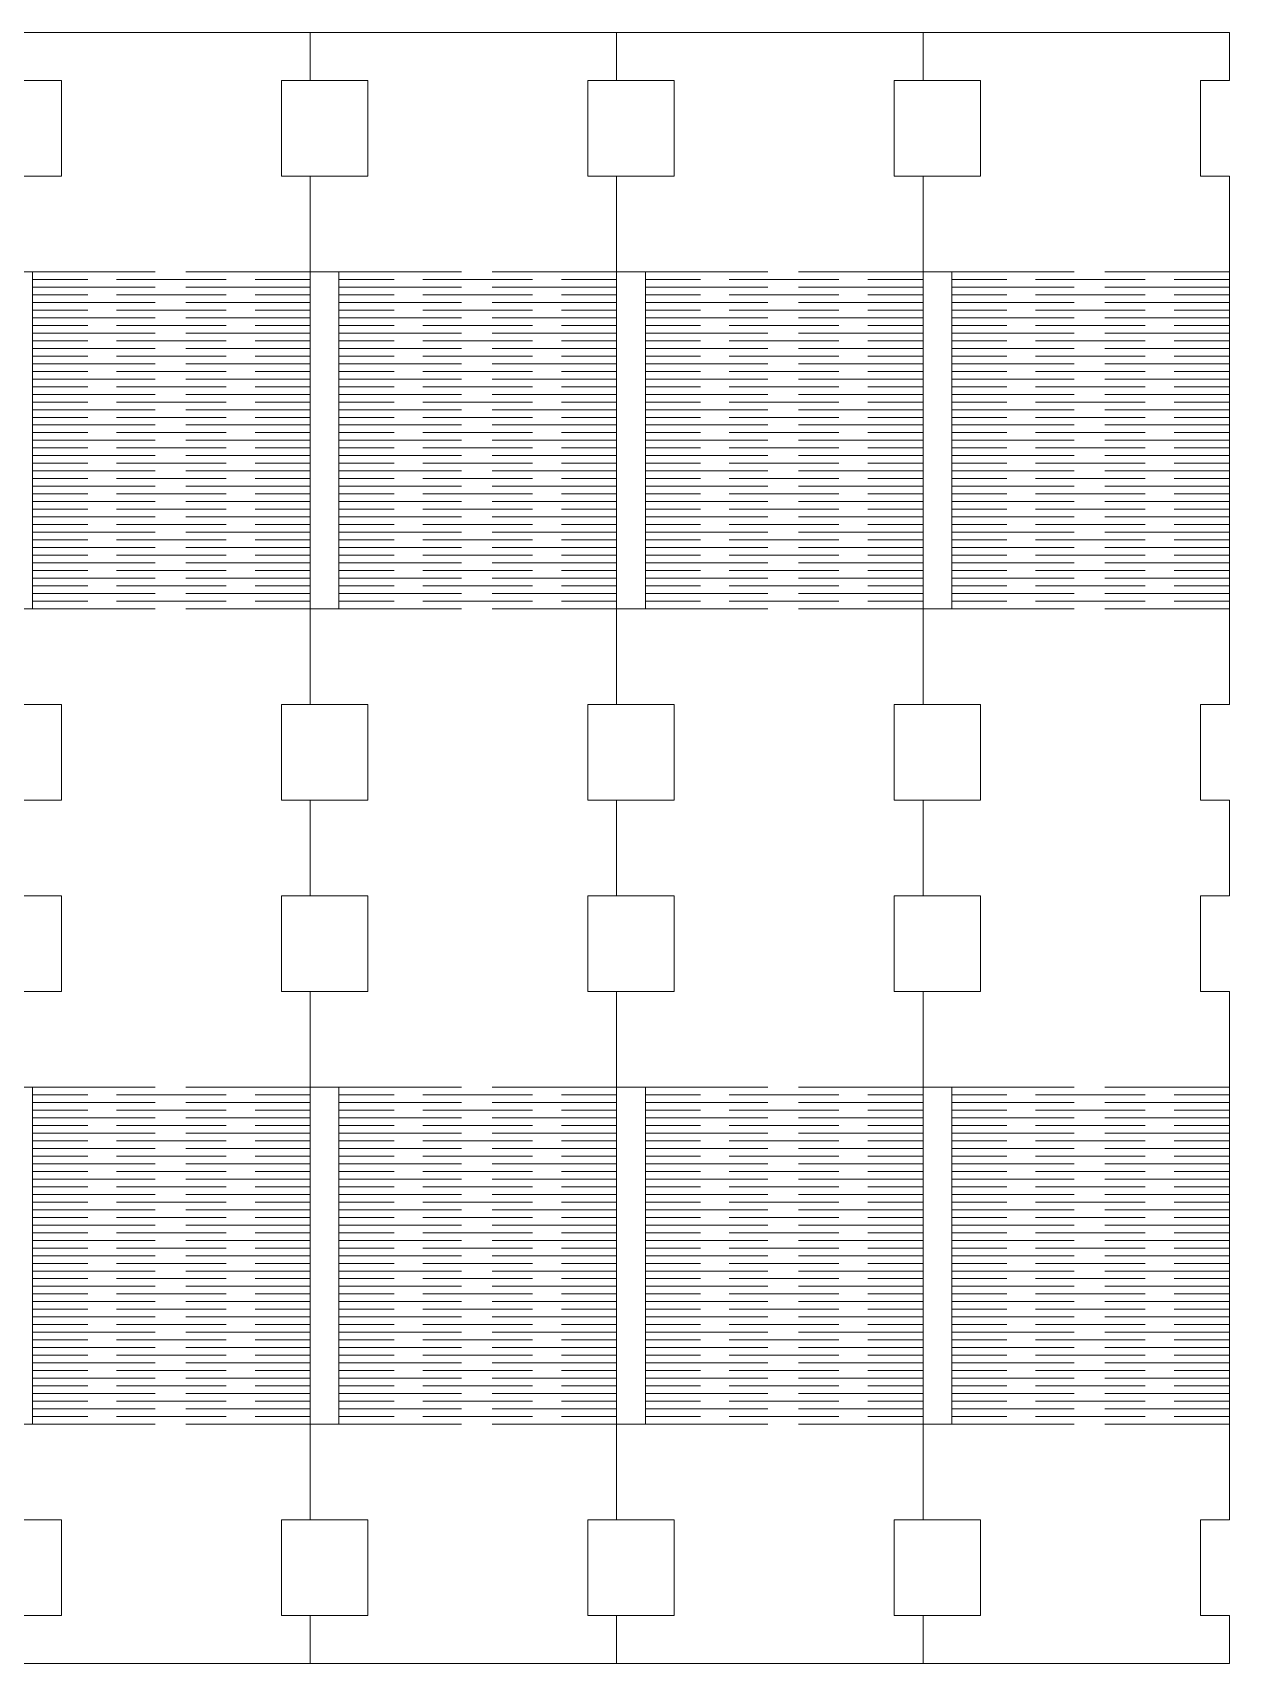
# Model space of a CAD drawing. Header units: millimetres. Extents: x 0 to 448, y 0 to 170.
# Drawn here: x 323 to 448, y 0 to 170.4 of the extents above; entities that cross this region are included whole.
import ezdxf

# ---------------------------------------------------------------- set-up
doc = ezdxf.new("R2010")
doc.units = ezdxf.units.MM
doc.layers.add('cut', color=7, linetype='Continuous', lineweight=13, true_color=0xffffff)

msp = doc.modelspace()

# ---------------------------------------------------------------- linework, layer by layer
at = {"layer": 'cut'}
for p, q in [((448, 170.4), (416, 170.4)), ((448, 165.4), (448, 170.4)), ((352, 170.4), (320, 170.4)), ((352, 165.4), (352, 170.4)), ((384, 170.4), (352, 170.4)), ((352, 170.4), (352, 165.4)), ((384, 165.4), (384, 170.4)), ((416, 170.4), (384, 170.4)), ((384, 170.4), (384, 165.4)), ((416, 165.4), (416, 170.4)), ((320, 165.4), (326, 165.4)), ((326, 165.4), (326, 155.4)), ((349, 155.4), (349, 165.4)), ((349, 165.4), (352, 165.4)), ((352, 165.4), (358, 165.4)), ((358, 165.4), (358, 155.4)), ((381, 155.4), (381, 165.4)), ((381, 165.4), (384, 165.4)), ((384, 165.4), (390, 165.4)), ((390, 165.4), (390, 155.4)), ((413, 155.4), (413, 165.4)), ((413, 165.4), (416, 165.4)), ((416, 165.4), (422, 165.4)), ((422, 165.4), (422, 155.4)), ((445, 155.4), (445, 165.4)), ((445, 165.4), (448, 165.4)), ((326, 155.4), (320, 155.4)), ((352, 155.4), (349, 155.4)), ((352, 100.2), (352, 155.4)), ((352, 155.4), (352, 145.4)), ((358, 155.4), (352, 155.4)), ((384, 155.4), (381, 155.4)), ((384, 100.2), (384, 155.4)), ((384, 155.4), (384, 145.4)), ((390, 155.4), (384, 155.4)), ((416, 155.4), (413, 155.4)), ((416, 100.2), (416, 155.4)), ((422, 155.4), (416, 155.4)), ((448, 155.4), (445, 155.4)), ((448, 100.2), (448, 155.4)), ((320, 145.4), (323, 145.4)), ((323, 145.4), (323, 110.2)), ((323, 145.4), (335.8, 145.4)), ((339, 145.4), (352, 145.4)), ((352, 145.4), (355, 145.4)), ((352, 110.2), (352, 145.4)), ((355, 145.4), (355, 110.2)), ((355, 145.4), (367.8, 145.4)), ((371, 145.4), (384, 145.4)), ((384, 145.4), (387, 145.4)), ((384, 110.2), (384, 145.4)), ((387, 145.4), (387, 110.2)), ((387, 145.4), (399.8, 145.4)), ((403, 145.4), (416, 145.4)), ((416, 145.4), (419, 145.4)), ((419, 145.4), (419, 110.2)), ((419, 145.4), (431.8, 145.4)), ((435, 145.4), (448, 145.4)), ((323, 144.6), (328.75, 144.6)), ((323, 143.8), (335.8, 143.8)), ((331.75, 144.6), (343.2, 144.6)), ((339, 143.8), (352, 143.8)), ((346.25, 144.6), (352, 144.6)), ((355, 144.6), (360.75, 144.6)), ((355, 143.8), (367.8, 143.8)), ((363.75, 144.6), (375.2, 144.6)), ((371, 143.8), (384, 143.8)), ((378.25, 144.6), (384, 144.6)), ((387, 144.6), (392.75, 144.6)), ((387, 143.8), (399.8, 143.8)), ((395.75, 144.6), (407.2, 144.6)), ((403, 143.8), (416, 143.8)), ((410.25, 144.6), (416, 144.6)), ((419, 144.6), (424.75, 144.6)), ((419, 143.8), (431.8, 143.8)), ((427.75, 144.6), (439.2, 144.6)), ((435, 143.8), (448, 143.8)), ((442.25, 144.6), (448, 144.6)), ((323, 143), (328.75, 143)), ((323, 142.2), (335.8, 142.2)), ((331.75, 143), (343.2, 143)), ((339, 142.2), (352, 142.2)), ((346.25, 143), (352, 143)), ((355, 143), (360.75, 143)), ((355, 142.2), (367.8, 142.2)), ((363.75, 143), (375.2, 143)), ((371, 142.2), (384, 142.2)), ((378.25, 143), (384, 143)), ((387, 143), (392.75, 143)), ((387, 142.2), (399.8, 142.2)), ((395.75, 143), (407.2, 143)), ((403, 142.2), (416, 142.2)), ((410.25, 143), (416, 143)), ((419, 143), (424.75, 143)), ((419, 142.2), (431.8, 142.2)), ((427.75, 143), (439.2, 143)), ((435, 142.2), (448, 142.2)), ((442.25, 143), (448, 143)), ((323, 141.4), (328.75, 141.4)), ((323, 140.6), (335.8, 140.6)), ((323, 139.8), (328.75, 139.8)), ((331.75, 141.4), (343.2, 141.4)), ((331.75, 139.8), (343.2, 139.8)), ((339, 140.6), (352, 140.6)), ((346.25, 141.4), (352, 141.4)), ((346.25, 139.8), (352, 139.8)), ((355, 141.4), (360.75, 141.4)), ((355, 140.6), (367.8, 140.6)), ((355, 139.8), (360.75, 139.8)), ((363.75, 141.4), (375.2, 141.4)), ((363.75, 139.8), (375.2, 139.8)), ((371, 140.6), (384, 140.6)), ((378.25, 141.4), (384, 141.4)), ((378.25, 139.8), (384, 139.8)), ((387, 141.4), (392.75, 141.4)), ((387, 140.6), (399.8, 140.6)), ((387, 139.8), (392.75, 139.8)), ((395.75, 141.4), (407.2, 141.4)), ((395.75, 139.8), (407.2, 139.8)), ((403, 140.6), (416, 140.6)), ((410.25, 141.4), (416, 141.4)), ((410.25, 139.8), (416, 139.8)), ((419, 141.4), (424.75, 141.4)), ((419, 140.6), (431.8, 140.6)), ((419, 139.8), (424.75, 139.8)), ((427.75, 141.4), (439.2, 141.4)), ((427.75, 139.8), (439.2, 139.8)), ((435, 140.6), (448, 140.6)), ((442.25, 141.4), (448, 141.4)), ((442.25, 139.8), (448, 139.8)), ((323, 139), (335.8, 139)), ((323, 138.2), (328.75, 138.2)), ((331.75, 138.2), (343.2, 138.2)), ((339, 139), (352, 139)), ((346.25, 138.2), (352, 138.2)), ((355, 139), (367.8, 139)), ((355, 138.2), (360.75, 138.2)), ((363.75, 138.2), (375.2, 138.2)), ((371, 139), (384, 139)), ((378.25, 138.2), (384, 138.2)), ((387, 139), (399.8, 139)), ((387, 138.2), (392.75, 138.2)), ((395.75, 138.2), (407.2, 138.2)), ((403, 139), (416, 139)), ((410.25, 138.2), (416, 138.2)), ((419, 139), (431.8, 139)), ((419, 138.2), (424.75, 138.2)), ((427.75, 138.2), (439.2, 138.2)), ((435, 139), (448, 139)), ((442.25, 138.2), (448, 138.2)), ((323, 137.4), (335.8, 137.4)), ((323, 136.6), (328.75, 136.6)), ((331.75, 136.6), (343.2, 136.6)), ((339, 137.4), (352, 137.4)), ((346.25, 136.6), (352, 136.6)), ((355, 137.4), (367.8, 137.4)), ((355, 136.6), (360.75, 136.6)), ((363.75, 136.6), (375.2, 136.6)), ((371, 137.4), (384, 137.4)), ((378.25, 136.6), (384, 136.6)), ((387, 137.4), (399.8, 137.4)), ((387, 136.6), (392.75, 136.6)), ((395.75, 136.6), (407.2, 136.6)), ((403, 137.4), (416, 137.4)), ((410.25, 136.6), (416, 136.6)), ((419, 137.4), (431.8, 137.4)), ((419, 136.6), (424.75, 136.6)), ((427.75, 136.6), (439.2, 136.6)), ((435, 137.4), (448, 137.4)), ((442.25, 136.6), (448, 136.6)), ((323, 135.8), (335.8, 135.8)), ((323, 135), (328.75, 135)), ((331.75, 135), (343.2, 135)), ((339, 135.8), (352, 135.8)), ((346.25, 135), (352, 135)), ((355, 135.8), (367.8, 135.8)), ((355, 135), (360.75, 135)), ((363.75, 135), (375.2, 135)), ((371, 135.8), (384, 135.8)), ((378.25, 135), (384, 135)), ((387, 135.8), (399.8, 135.8)), ((387, 135), (392.75, 135)), ((395.75, 135), (407.2, 135)), ((403, 135.8), (416, 135.8)), ((410.25, 135), (416, 135)), ((419, 135.8), (431.8, 135.8)), ((419, 135), (424.75, 135)), ((427.75, 135), (439.2, 135)), ((435, 135.8), (448, 135.8)), ((442.25, 135), (448, 135)), ((323, 134.2), (335.8, 134.2)), ((323, 133.4), (328.75, 133.4)), ((331.75, 133.4), (343.2, 133.4)), ((339, 134.2), (352, 134.2)), ((346.25, 133.4), (352, 133.4)), ((355, 134.2), (367.8, 134.2)), ((355, 133.4), (360.75, 133.4)), ((363.75, 133.4), (375.2, 133.4)), ((371, 134.2), (384, 134.2)), ((378.25, 133.4), (384, 133.4)), ((387, 134.2), (399.8, 134.2)), ((387, 133.4), (392.75, 133.4)), ((395.75, 133.4), (407.2, 133.4)), ((403, 134.2), (416, 134.2)), ((410.25, 133.4), (416, 133.4)), ((419, 134.2), (431.8, 134.2)), ((419, 133.4), (424.75, 133.4)), ((427.75, 133.4), (439.2, 133.4)), ((435, 134.2), (448, 134.2)), ((442.25, 133.4), (448, 133.4)), ((323, 132.6), (335.8, 132.6)), ((323, 131.8), (328.75, 131.8)), ((331.75, 131.8), (343.2, 131.8)), ((339, 132.6), (352, 132.6)), ((346.25, 131.8), (352, 131.8)), ((355, 132.6), (367.8, 132.6)), ((355, 131.8), (360.75, 131.8)), ((363.75, 131.8), (375.2, 131.8)), ((371, 132.6), (384, 132.6)), ((378.25, 131.8), (384, 131.8)), ((387, 132.6), (399.8, 132.6)), ((387, 131.8), (392.75, 131.8)), ((395.75, 131.8), (407.2, 131.8)), ((403, 132.6), (416, 132.6)), ((410.25, 131.8), (416, 131.8)), ((419, 132.6), (431.8, 132.6)), ((419, 131.8), (424.75, 131.8)), ((427.75, 131.8), (439.2, 131.8)), ((435, 132.6), (448, 132.6)), ((442.25, 131.8), (448, 131.8)), ((323, 131), (335.8, 131)), ((323, 130.2), (328.75, 130.2)), ((331.75, 130.2), (343.2, 130.2)), ((339, 131), (352, 131)), ((346.25, 130.2), (352, 130.2)), ((355, 131), (367.8, 131)), ((355, 130.2), (360.75, 130.2)), ((363.75, 130.2), (375.2, 130.2)), ((371, 131), (384, 131)), ((378.25, 130.2), (384, 130.2)), ((387, 131), (399.8, 131)), ((387, 130.2), (392.75, 130.2)), ((395.75, 130.2), (407.2, 130.2)), ((403, 131), (416, 131)), ((410.25, 130.2), (416, 130.2)), ((419, 131), (431.8, 131)), ((419, 130.2), (424.75, 130.2)), ((427.75, 130.2), (439.2, 130.2)), ((435, 131), (448, 131)), ((442.25, 130.2), (448, 130.2)), ((323, 129.4), (335.8, 129.4)), ((323, 128.6), (328.75, 128.6)), ((331.75, 128.6), (343.2, 128.6)), ((339, 129.4), (352, 129.4)), ((346.25, 128.6), (352, 128.6)), ((355, 129.4), (367.8, 129.4)), ((355, 128.6), (360.75, 128.6)), ((363.75, 128.6), (375.2, 128.6)), ((371, 129.4), (384, 129.4)), ((378.25, 128.6), (384, 128.6)), ((387, 129.4), (399.8, 129.4)), ((387, 128.6), (392.75, 128.6)), ((395.75, 128.6), (407.2, 128.6)), ((403, 129.4), (416, 129.4)), ((410.25, 128.6), (416, 128.6)), ((419, 129.4), (431.8, 129.4)), ((419, 128.6), (424.75, 128.6)), ((427.75, 128.6), (439.2, 128.6)), ((435, 129.4), (448, 129.4)), ((442.25, 128.6), (448, 128.6)), ((323, 127.8), (335.8, 127.8)), ((323, 127), (328.75, 127)), ((323, 126.2), (335.8, 126.2)), ((331.75, 127), (343.2, 127)), ((339, 127.8), (352, 127.8)), ((339, 126.2), (352, 126.2)), ((346.25, 127), (352, 127)), ((355, 127.8), (367.8, 127.8)), ((355, 127), (360.75, 127)), ((355, 126.2), (367.8, 126.2)), ((363.75, 127), (375.2, 127)), ((371, 127.8), (384, 127.8)), ((371, 126.2), (384, 126.2)), ((378.25, 127), (384, 127)), ((387, 127.8), (399.8, 127.8)), ((387, 127), (392.75, 127)), ((387, 126.2), (399.8, 126.2)), ((395.75, 127), (407.2, 127)), ((403, 127.8), (416, 127.8)), ((403, 126.2), (416, 126.2)), ((410.25, 127), (416, 127)), ((419, 127.8), (431.8, 127.8)), ((419, 127), (424.75, 127)), ((419, 126.2), (431.8, 126.2)), ((427.75, 127), (439.2, 127)), ((435, 127.8), (448, 127.8)), ((435, 126.2), (448, 126.2)), ((442.25, 127), (448, 127)), ((323, 125.4), (328.75, 125.4)), ((323, 124.6), (335.8, 124.6)), ((331.75, 125.4), (343.2, 125.4)), ((339, 124.6), (352, 124.6)), ((346.25, 125.4), (352, 125.4)), ((355, 125.4), (360.75, 125.4)), ((355, 124.6), (367.8, 124.6)), ((363.75, 125.4), (375.2, 125.4)), ((371, 124.6), (384, 124.6)), ((378.25, 125.4), (384, 125.4)), ((387, 125.4), (392.75, 125.4)), ((387, 124.6), (399.8, 124.6)), ((395.75, 125.4), (407.2, 125.4)), ((403, 124.6), (416, 124.6)), ((410.25, 125.4), (416, 125.4)), ((419, 125.4), (424.75, 125.4)), ((419, 124.6), (431.8, 124.6)), ((427.75, 125.4), (439.2, 125.4)), ((435, 124.6), (448, 124.6)), ((442.25, 125.4), (448, 125.4)), ((323, 123.8), (328.75, 123.8)), ((323, 123), (335.8, 123)), ((331.75, 123.8), (343.2, 123.8)), ((339, 123), (352, 123)), ((346.25, 123.8), (352, 123.8)), ((355, 123.8), (360.75, 123.8)), ((355, 123), (367.8, 123)), ((363.75, 123.8), (375.2, 123.8)), ((371, 123), (384, 123)), ((378.25, 123.8), (384, 123.8)), ((387, 123.8), (392.75, 123.8)), ((387, 123), (399.8, 123)), ((395.75, 123.8), (407.2, 123.8)), ((403, 123), (416, 123)), ((410.25, 123.8), (416, 123.8)), ((419, 123.8), (424.75, 123.8)), ((419, 123), (431.8, 123)), ((427.75, 123.8), (439.2, 123.8)), ((435, 123), (448, 123)), ((442.25, 123.8), (448, 123.8)), ((323, 122.2), (328.75, 122.2)), ((323, 121.4), (335.8, 121.4)), ((331.75, 122.2), (343.2, 122.2)), ((339, 121.4), (352, 121.4)), ((346.25, 122.2), (352, 122.2)), ((355, 122.2), (360.75, 122.2)), ((355, 121.4), (367.8, 121.4)), ((363.75, 122.2), (375.2, 122.2)), ((371, 121.4), (384, 121.4)), ((378.25, 122.2), (384, 122.2)), ((387, 122.2), (392.75, 122.2)), ((387, 121.4), (399.8, 121.4)), ((395.75, 122.2), (407.2, 122.2)), ((403, 121.4), (416, 121.4)), ((410.25, 122.2), (416, 122.2)), ((419, 122.2), (424.75, 122.2)), ((419, 121.4), (431.8, 121.4)), ((427.75, 122.2), (439.2, 122.2)), ((435, 121.4), (448, 121.4)), ((442.25, 122.2), (448, 122.2)), ((323, 120.6), (328.75, 120.6)), ((323, 119.8), (335.8, 119.8)), ((331.75, 120.6), (343.2, 120.6)), ((339, 119.8), (352, 119.8)), ((346.25, 120.6), (352, 120.6)), ((355, 120.6), (360.75, 120.6)), ((355, 119.8), (367.8, 119.8)), ((363.75, 120.6), (375.2, 120.6)), ((371, 119.8), (384, 119.8)), ((378.25, 120.6), (384, 120.6)), ((387, 120.6), (392.75, 120.6)), ((387, 119.8), (399.8, 119.8)), ((395.75, 120.6), (407.2, 120.6)), ((403, 119.8), (416, 119.8)), ((410.25, 120.6), (416, 120.6)), ((419, 120.6), (424.75, 120.6)), ((419, 119.8), (431.8, 119.8)), ((427.75, 120.6), (439.2, 120.6)), ((435, 119.8), (448, 119.8)), ((442.25, 120.6), (448, 120.6)), ((323, 119), (328.75, 119)), ((323, 118.2), (335.8, 118.2)), ((331.75, 119), (343.2, 119)), ((339, 118.2), (352, 118.2)), ((346.25, 119), (352, 119)), ((355, 119), (360.75, 119)), ((355, 118.2), (367.8, 118.2)), ((363.75, 119), (375.2, 119)), ((371, 118.2), (384, 118.2)), ((378.25, 119), (384, 119)), ((387, 119), (392.75, 119)), ((387, 118.2), (399.8, 118.2)), ((395.75, 119), (407.2, 119)), ((403, 118.2), (416, 118.2)), ((410.25, 119), (416, 119)), ((419, 119), (424.75, 119)), ((419, 118.2), (431.8, 118.2)), ((427.75, 119), (439.2, 119)), ((435, 118.2), (448, 118.2)), ((442.25, 119), (448, 119)), ((323, 117.4), (328.75, 117.4)), ((323, 116.6), (335.8, 116.6)), ((331.75, 117.4), (343.2, 117.4)), ((339, 116.6), (352, 116.6)), ((346.25, 117.4), (352, 117.4)), ((355, 117.4), (360.75, 117.4)), ((355, 116.6), (367.8, 116.6)), ((363.75, 117.4), (375.2, 117.4)), ((371, 116.6), (384, 116.6)), ((378.25, 117.4), (384, 117.4)), ((387, 117.4), (392.75, 117.4)), ((387, 116.6), (399.8, 116.6)), ((395.75, 117.4), (407.2, 117.4)), ((403, 116.6), (416, 116.6)), ((410.25, 117.4), (416, 117.4)), ((419, 117.4), (424.75, 117.4)), ((419, 116.6), (431.8, 116.6)), ((427.75, 117.4), (439.2, 117.4)), ((435, 116.6), (448, 116.6)), ((442.25, 117.4), (448, 117.4)), ((323, 115.8), (328.75, 115.8)), ((323, 115), (335.8, 115)), ((323, 114.2), (328.75, 114.2)), ((331.75, 115.8), (343.2, 115.8)), ((331.75, 114.2), (343.2, 114.2)), ((339, 115), (352, 115)), ((346.25, 115.8), (352, 115.8)), ((346.25, 114.2), (352, 114.2)), ((355, 115.8), (360.75, 115.8)), ((355, 115), (367.8, 115)), ((355, 114.2), (360.75, 114.2)), ((363.75, 115.8), (375.2, 115.8)), ((363.75, 114.2), (375.2, 114.2)), ((371, 115), (384, 115)), ((378.25, 115.8), (384, 115.8)), ((378.25, 114.2), (384, 114.2)), ((387, 115.8), (392.75, 115.8)), ((387, 115), (399.8, 115)), ((387, 114.2), (392.75, 114.2)), ((395.75, 115.8), (407.2, 115.8)), ((395.75, 114.2), (407.2, 114.2)), ((403, 115), (416, 115)), ((410.25, 115.8), (416, 115.8)), ((410.25, 114.2), (416, 114.2)), ((419, 115.8), (424.75, 115.8)), ((419, 115), (431.8, 115)), ((419, 114.2), (424.75, 114.2)), ((427.75, 115.8), (439.2, 115.8)), ((427.75, 114.2), (439.2, 114.2)), ((435, 115), (448, 115)), ((442.25, 115.8), (448, 115.8)), ((442.25, 114.2), (448, 114.2)), ((323, 113.4), (335.8, 113.4)), ((323, 112.6), (328.75, 112.6)), ((331.75, 112.6), (343.2, 112.6)), ((339, 113.4), (352, 113.4)), ((346.25, 112.6), (352, 112.6)), ((355, 113.4), (367.8, 113.4)), ((355, 112.6), (360.75, 112.6)), ((363.75, 112.6), (375.2, 112.6)), ((371, 113.4), (384, 113.4)), ((378.25, 112.6), (384, 112.6)), ((387, 113.4), (399.8, 113.4)), ((387, 112.6), (392.75, 112.6)), ((395.75, 112.6), (407.2, 112.6)), ((403, 113.4), (416, 113.4)), ((410.25, 112.6), (416, 112.6)), ((419, 113.4), (431.8, 113.4)), ((419, 112.6), (424.75, 112.6)), ((427.75, 112.6), (439.2, 112.6)), ((435, 113.4), (448, 113.4)), ((442.25, 112.6), (448, 112.6)), ((323, 111.8), (335.8, 111.8)), ((323, 111), (328.75, 111)), ((331.75, 111), (343.2, 111)), ((339, 111.8), (352, 111.8)), ((346.25, 111), (352, 111)), ((355, 111.8), (367.8, 111.8)), ((355, 111), (360.75, 111)), ((363.75, 111), (375.2, 111)), ((371, 111.8), (384, 111.8)), ((378.25, 111), (384, 111)), ((387, 111.8), (399.8, 111.8)), ((387, 111), (392.75, 111)), ((395.75, 111), (407.2, 111)), ((403, 111.8), (416, 111.8)), ((410.25, 111), (416, 111)), ((419, 111.8), (431.8, 111.8)), ((419, 111), (424.75, 111)), ((427.75, 111), (439.2, 111)), ((435, 111.8), (448, 111.8)), ((442.25, 111), (448, 111)), ((323, 110.2), (320, 110.2)), ((323, 110.2), (335.8, 110.2)), ((339, 110.2), (352, 110.2)), ((355, 110.2), (352, 110.2)), ((352, 110.2), (352, 100.2)), ((355, 110.2), (367.8, 110.2)), ((371, 110.2), (384, 110.2)), ((387, 110.2), (384, 110.2)), ((384, 110.2), (384, 100.2)), ((387, 110.2), (399.8, 110.2)), ((403, 110.2), (416, 110.2)), ((419, 110.2), (416, 110.2)), ((419, 110.2), (431.8, 110.2)), ((435, 110.2), (448, 110.2)), ((320, 100.2), (326, 100.2)), ((326, 100.2), (326, 90.2)), ((349, 90.2), (349, 100.2)), ((349, 100.2), (352, 100.2)), ((352, 100.2), (358, 100.2)), ((358, 100.2), (358, 90.2)), ((381, 90.2), (381, 100.2)), ((381, 100.2), (384, 100.2)), ((384, 100.2), (390, 100.2)), ((390, 100.2), (390, 90.2)), ((413, 90.2), (413, 100.2)), ((413, 100.2), (416, 100.2)), ((416, 100.2), (422, 100.2)), ((422, 100.2), (422, 90.2)), ((445, 90.2), (445, 100.2)), ((445, 100.2), (448, 100.2)), ((320, 90.2), (326, 90.2)), ((352, 90.2), (349, 90.2)), ((352, 80.2), (352, 90.2)), ((352, 90.2), (352, 80.2)), ((352, 90.2), (358, 90.2)), ((384, 90.2), (381, 90.2)), ((384, 80.2), (384, 90.2)), ((384, 90.2), (384, 80.2)), ((384, 90.2), (390, 90.2)), ((416, 90.2), (413, 90.2)), ((416, 80.2), (416, 90.2)), ((416, 90.2), (422, 90.2)), ((448, 90.2), (445, 90.2)), ((448, 80.2), (448, 90.2)), ((320, 80.2), (326, 80.2)), ((326, 80.2), (326, 70.2)), ((349, 70.2), (349, 80.2)), ((349, 80.2), (352, 80.2)), ((352, 80.2), (358, 80.2)), ((358, 80.2), (358, 70.2)), ((381, 70.2), (381, 80.2)), ((381, 80.2), (384, 80.2)), ((384, 80.2), (390, 80.2)), ((390, 80.2), (390, 70.2)), ((413, 70.2), (413, 80.2)), ((413, 80.2), (416, 80.2)), ((416, 80.2), (422, 80.2)), ((422, 80.2), (422, 70.2)), ((445, 70.2), (445, 80.2)), ((445, 80.2), (448, 80.2)), ((320, 70.2), (326, 70.2)), ((352, 70.2), (349, 70.2)), ((352, 15), (352, 70.2)), ((352, 70.2), (352, 60.2)), ((352, 70.2), (358, 70.2)), ((384, 70.2), (381, 70.2)), ((384, 15), (384, 70.2)), ((384, 70.2), (384, 60.2)), ((384, 70.2), (390, 70.2)), ((416, 70.2), (413, 70.2)), ((416, 15), (416, 70.2)), ((416, 70.2), (422, 70.2)), ((448, 70.2), (445, 70.2)), ((448, 15), (448, 70.2)), ((320, 60.2), (323, 60.2)), ((323, 60.2), (323, 25)), ((323, 60.2), (335.8, 60.2)), ((339, 60.2), (352, 60.2)), ((352, 60.2), (355, 60.2)), ((352, 25), (352, 60.2)), ((355, 60.2), (355, 25)), ((355, 60.2), (367.8, 60.2)), ((371, 60.2), (384, 60.2)), ((384, 60.2), (387, 60.2)), ((384, 25), (384, 60.2)), ((387, 60.2), (387, 25)), ((387, 60.2), (399.8, 60.2)), ((403, 60.2), (416, 60.2)), ((416, 60.2), (419, 60.2)), ((419, 60.2), (419, 25)), ((419, 60.2), (431.8, 60.2)), ((435, 60.2), (448, 60.2)), ((323, 59.4), (328.75, 59.4)), ((323, 58.6), (335.8, 58.6)), ((331.75, 59.4), (343.2, 59.4)), ((339, 58.6), (352, 58.6)), ((346.25, 59.4), (352, 59.4)), ((355, 59.4), (360.75, 59.4)), ((355, 58.6), (367.8, 58.6)), ((363.75, 59.4), (375.2, 59.4)), ((371, 58.6), (384, 58.6)), ((378.25, 59.4), (384, 59.4)), ((387, 59.4), (392.75, 59.4)), ((387, 58.6), (399.8, 58.6)), ((395.75, 59.4), (407.2, 59.4)), ((403, 58.6), (416, 58.6)), ((410.25, 59.4), (416, 59.4)), ((419, 59.4), (424.75, 59.4)), ((419, 58.6), (431.8, 58.6)), ((427.75, 59.4), (439.2, 59.4)), ((435, 58.6), (448, 58.6)), ((442.25, 59.4), (448, 59.4)), ((323, 57.8), (328.75, 57.8)), ((323, 57), (335.8, 57)), ((331.75, 57.8), (343.2, 57.8)), ((339, 57), (352, 57)), ((346.25, 57.8), (352, 57.8)), ((355, 57.8), (360.75, 57.8)), ((355, 57), (367.8, 57)), ((363.75, 57.8), (375.2, 57.8)), ((371, 57), (384, 57)), ((378.25, 57.8), (384, 57.8)), ((387, 57.8), (392.75, 57.8)), ((387, 57), (399.8, 57)), ((395.75, 57.8), (407.2, 57.8)), ((403, 57), (416, 57)), ((410.25, 57.8), (416, 57.8)), ((419, 57.8), (424.75, 57.8)), ((419, 57), (431.8, 57)), ((427.75, 57.8), (439.2, 57.8)), ((435, 57), (448, 57)), ((442.25, 57.8), (448, 57.8)), ((323, 56.2), (328.75, 56.2)), ((323, 55.4), (335.8, 55.4)), ((323, 54.6), (328.75, 54.6)), ((331.75, 56.2), (343.2, 56.2)), ((331.75, 54.6), (343.2, 54.6)), ((339, 55.4), (352, 55.4)), ((346.25, 56.2), (352, 56.2)), ((346.25, 54.6), (352, 54.6)), ((355, 56.2), (360.75, 56.2)), ((355, 55.4), (367.8, 55.4)), ((355, 54.6), (360.75, 54.6)), ((363.75, 56.2), (375.2, 56.2)), ((363.75, 54.6), (375.2, 54.6)), ((371, 55.4), (384, 55.4)), ((378.25, 56.2), (384, 56.2)), ((378.25, 54.6), (384, 54.6)), ((387, 56.2), (392.75, 56.2)), ((387, 55.4), (399.8, 55.4)), ((387, 54.6), (392.75, 54.6)), ((395.75, 56.2), (407.2, 56.2)), ((395.75, 54.6), (407.2, 54.6)), ((403, 55.4), (416, 55.4)), ((410.25, 56.2), (416, 56.2)), ((410.25, 54.6), (416, 54.6)), ((419, 56.2), (424.75, 56.2)), ((419, 55.4), (431.8, 55.4)), ((419, 54.6), (424.75, 54.6)), ((427.75, 56.2), (439.2, 56.2)), ((427.75, 54.6), (439.2, 54.6)), ((435, 55.4), (448, 55.4)), ((442.25, 56.2), (448, 56.2)), ((442.25, 54.6), (448, 54.6)), ((323, 53.8), (335.8, 53.8)), ((323, 53), (328.75, 53)), ((331.75, 53), (343.2, 53)), ((339, 53.8), (352, 53.8)), ((346.25, 53), (352, 53)), ((355, 53.8), (367.8, 53.8)), ((355, 53), (360.75, 53)), ((363.75, 53), (375.2, 53)), ((371, 53.8), (384, 53.8)), ((378.25, 53), (384, 53)), ((387, 53.8), (399.8, 53.8)), ((387, 53), (392.75, 53)), ((395.75, 53), (407.2, 53)), ((403, 53.8), (416, 53.8)), ((410.25, 53), (416, 53)), ((419, 53.8), (431.8, 53.8)), ((419, 53), (424.75, 53)), ((427.75, 53), (439.2, 53)), ((435, 53.8), (448, 53.8)), ((442.25, 53), (448, 53)), ((323, 52.2), (335.8, 52.2)), ((323, 51.4), (328.75, 51.4)), ((331.75, 51.4), (343.2, 51.4)), ((339, 52.2), (352, 52.2)), ((346.25, 51.4), (352, 51.4)), ((355, 52.2), (367.8, 52.2)), ((355, 51.4), (360.75, 51.4)), ((363.75, 51.4), (375.2, 51.4)), ((371, 52.2), (384, 52.2)), ((378.25, 51.4), (384, 51.4)), ((387, 52.2), (399.8, 52.2)), ((387, 51.4), (392.75, 51.4)), ((395.75, 51.4), (407.2, 51.4)), ((403, 52.2), (416, 52.2)), ((410.25, 51.4), (416, 51.4)), ((419, 52.2), (431.8, 52.2)), ((419, 51.4), (424.75, 51.4)), ((427.75, 51.4), (439.2, 51.4)), ((435, 52.2), (448, 52.2)), ((442.25, 51.4), (448, 51.4)), ((323, 50.6), (335.8, 50.6)), ((323, 49.8), (328.75, 49.8)), ((331.75, 49.8), (343.2, 49.8)), ((339, 50.6), (352, 50.6)), ((346.25, 49.8), (352, 49.8)), ((355, 50.6), (367.8, 50.6)), ((355, 49.8), (360.75, 49.8)), ((363.75, 49.8), (375.2, 49.8)), ((371, 50.6), (384, 50.6)), ((378.25, 49.8), (384, 49.8)), ((387, 50.6), (399.8, 50.6)), ((387, 49.8), (392.75, 49.8)), ((395.75, 49.8), (407.2, 49.8)), ((403, 50.6), (416, 50.6)), ((410.25, 49.8), (416, 49.8)), ((419, 50.6), (431.8, 50.6)), ((419, 49.8), (424.75, 49.8)), ((427.75, 49.8), (439.2, 49.8)), ((435, 50.6), (448, 50.6)), ((442.25, 49.8), (448, 49.8)), ((323, 49), (335.8, 49)), ((323, 48.2), (328.75, 48.2)), ((331.75, 48.2), (343.2, 48.2)), ((339, 49), (352, 49)), ((346.25, 48.2), (352, 48.2)), ((355, 49), (367.8, 49)), ((355, 48.2), (360.75, 48.2)), ((363.75, 48.2), (375.2, 48.2)), ((371, 49), (384, 49)), ((378.25, 48.2), (384, 48.2)), ((387, 49), (399.8, 49)), ((387, 48.2), (392.75, 48.2)), ((395.75, 48.2), (407.2, 48.2)), ((403, 49), (416, 49)), ((410.25, 48.2), (416, 48.2)), ((419, 49), (431.8, 49)), ((419, 48.2), (424.75, 48.2)), ((427.75, 48.2), (439.2, 48.2)), ((435, 49), (448, 49)), ((442.25, 48.2), (448, 48.2)), ((323, 47.4), (335.8, 47.4)), ((323, 46.6), (328.75, 46.6)), ((331.75, 46.6), (343.2, 46.6)), ((339, 47.4), (352, 47.4)), ((346.25, 46.6), (352, 46.6)), ((355, 47.4), (367.8, 47.4)), ((355, 46.6), (360.75, 46.6)), ((363.75, 46.6), (375.2, 46.6)), ((371, 47.4), (384, 47.4)), ((378.25, 46.6), (384, 46.6)), ((387, 47.4), (399.8, 47.4)), ((387, 46.6), (392.75, 46.6)), ((395.75, 46.6), (407.2, 46.6)), ((403, 47.4), (416, 47.4)), ((410.25, 46.6), (416, 46.6)), ((419, 47.4), (431.8, 47.4)), ((419, 46.6), (424.75, 46.6)), ((427.75, 46.6), (439.2, 46.6)), ((435, 47.4), (448, 47.4)), ((442.25, 46.6), (448, 46.6)), ((323, 45.8), (335.8, 45.8)), ((323, 45), (328.75, 45)), ((331.75, 45), (343.2, 45)), ((339, 45.8), (352, 45.8)), ((346.25, 45), (352, 45)), ((355, 45.8), (367.8, 45.8)), ((355, 45), (360.75, 45)), ((363.75, 45), (375.2, 45)), ((371, 45.8), (384, 45.8)), ((378.25, 45), (384, 45)), ((387, 45.8), (399.8, 45.8)), ((387, 45), (392.75, 45)), ((395.75, 45), (407.2, 45)), ((403, 45.8), (416, 45.8)), ((410.25, 45), (416, 45)), ((419, 45.8), (431.8, 45.8)), ((419, 45), (424.75, 45)), ((427.75, 45), (439.2, 45)), ((435, 45.8), (448, 45.8)), ((442.25, 45), (448, 45)), ((323, 44.2), (335.8, 44.2)), ((323, 43.4), (328.75, 43.4)), ((323, 42.6), (335.8, 42.6)), ((331.75, 43.4), (343.2, 43.4)), ((339, 44.2), (352, 44.2)), ((346.25, 43.4), (352, 43.4)), ((355, 44.2), (367.8, 44.2)), ((355, 43.4), (360.75, 43.4)), ((355, 42.6), (367.8, 42.6)), ((363.75, 43.4), (375.2, 43.4)), ((371, 44.2), (384, 44.2)), ((378.25, 43.4), (384, 43.4)), ((387, 44.2), (399.8, 44.2)), ((387, 43.4), (392.75, 43.4)), ((387, 42.6), (399.8, 42.6)), ((395.75, 43.4), (407.2, 43.4)), ((403, 44.2), (416, 44.2)), ((410.25, 43.4), (416, 43.4)), ((419, 44.2), (431.8, 44.2)), ((419, 43.4), (424.75, 43.4)), ((419, 42.6), (431.8, 42.6)), ((427.75, 43.4), (439.2, 43.4)), ((435, 44.2), (448, 44.2)), ((435, 42.6), (448, 42.6)), ((442.25, 43.4), (448, 43.4)), ((323, 41.8), (328.75, 41.8)), ((323, 41), (335.8, 41)), ((331.75, 41.8), (343.2, 41.8)), ((339, 42.6), (352, 42.6)), ((339, 41), (352, 41)), ((346.25, 41.8), (352, 41.8)), ((355, 41.8), (360.75, 41.8)), ((355, 41), (367.8, 41)), ((363.75, 41.8), (375.2, 41.8)), ((371, 42.6), (384, 42.6)), ((371, 41), (384, 41)), ((378.25, 41.8), (384, 41.8)), ((387, 41.8), (392.75, 41.8)), ((387, 41), (399.8, 41)), ((395.75, 41.8), (407.2, 41.8)), ((403, 42.6), (416, 42.6)), ((403, 41), (416, 41)), ((410.25, 41.8), (416, 41.8)), ((419, 41.8), (424.75, 41.8)), ((419, 41), (431.8, 41)), ((427.75, 41.8), (439.2, 41.8)), ((435, 41), (448, 41)), ((442.25, 41.8), (448, 41.8)), ((323, 40.2), (328.75, 40.2)), ((323, 39.4), (335.8, 39.4)), ((331.75, 40.2), (343.2, 40.2)), ((339, 39.4), (352, 39.4)), ((346.25, 40.2), (352, 40.2)), ((355, 40.2), (360.75, 40.2)), ((355, 39.4), (367.8, 39.4)), ((363.75, 40.2), (375.2, 40.2)), ((371, 39.4), (384, 39.4)), ((378.25, 40.2), (384, 40.2)), ((387, 40.2), (392.75, 40.2)), ((387, 39.4), (399.8, 39.4)), ((395.75, 40.2), (407.2, 40.2)), ((403, 39.4), (416, 39.4)), ((410.25, 40.2), (416, 40.2)), ((419, 40.2), (424.75, 40.2)), ((419, 39.4), (431.8, 39.4)), ((427.75, 40.2), (439.2, 40.2)), ((435, 39.4), (448, 39.4)), ((442.25, 40.2), (448, 40.2)), ((323, 38.6), (328.75, 38.6)), ((323, 37.8), (335.8, 37.8)), ((331.75, 38.6), (343.2, 38.6)), ((339, 37.8), (352, 37.8)), ((346.25, 38.6), (352, 38.6)), ((355, 38.6), (360.75, 38.6)), ((355, 37.8), (367.8, 37.8)), ((363.75, 38.6), (375.2, 38.6)), ((371, 37.8), (384, 37.8)), ((378.25, 38.6), (384, 38.6)), ((387, 38.6), (392.75, 38.6)), ((387, 37.8), (399.8, 37.8)), ((395.75, 38.6), (407.2, 38.6)), ((403, 37.8), (416, 37.8)), ((410.25, 38.6), (416, 38.6)), ((419, 38.6), (424.75, 38.6)), ((419, 37.8), (431.8, 37.8)), ((427.75, 38.6), (439.2, 38.6)), ((435, 37.8), (448, 37.8)), ((442.25, 38.6), (448, 38.6)), ((323, 37), (328.75, 37)), ((323, 36.2), (335.8, 36.2)), ((331.75, 37), (343.2, 37)), ((339, 36.2), (352, 36.2)), ((346.25, 37), (352, 37)), ((355, 37), (360.75, 37)), ((355, 36.2), (367.8, 36.2)), ((363.75, 37), (375.2, 37)), ((371, 36.2), (384, 36.2)), ((378.25, 37), (384, 37)), ((387, 37), (392.75, 37)), ((387, 36.2), (399.8, 36.2)), ((395.75, 37), (407.2, 37)), ((403, 36.2), (416, 36.2)), ((410.25, 37), (416, 37)), ((419, 37), (424.75, 37)), ((419, 36.2), (431.8, 36.2)), ((427.75, 37), (439.2, 37)), ((435, 36.2), (448, 36.2)), ((442.25, 37), (448, 37)), ((323, 35.4), (328.75, 35.4)), ((323, 34.6), (335.8, 34.6)), ((331.75, 35.4), (343.2, 35.4)), ((339, 34.6), (352, 34.6)), ((346.25, 35.4), (352, 35.4)), ((355, 35.4), (360.75, 35.4)), ((355, 34.6), (367.8, 34.6)), ((363.75, 35.4), (375.2, 35.4)), ((371, 34.6), (384, 34.6)), ((378.25, 35.4), (384, 35.4)), ((387, 35.4), (392.75, 35.4)), ((387, 34.6), (399.8, 34.6)), ((395.75, 35.4), (407.2, 35.4)), ((403, 34.6), (416, 34.6)), ((410.25, 35.4), (416, 35.4)), ((419, 35.4), (424.75, 35.4)), ((419, 34.6), (431.8, 34.6)), ((427.75, 35.4), (439.2, 35.4)), ((435, 34.6), (448, 34.6)), ((442.25, 35.4), (448, 35.4)), ((323, 33.8), (328.75, 33.8)), ((323, 33), (335.8, 33)), ((331.75, 33.8), (343.2, 33.8)), ((339, 33), (352, 33)), ((346.25, 33.8), (352, 33.8)), ((355, 33.8), (360.75, 33.8)), ((355, 33), (367.8, 33)), ((363.75, 33.8), (375.2, 33.8)), ((371, 33), (384, 33)), ((378.25, 33.8), (384, 33.8)), ((387, 33.8), (392.75, 33.8)), ((387, 33), (399.8, 33)), ((395.75, 33.8), (407.2, 33.8)), ((403, 33), (416, 33)), ((410.25, 33.8), (416, 33.8)), ((419, 33.8), (424.75, 33.8)), ((419, 33), (431.8, 33)), ((427.75, 33.8), (439.2, 33.8)), ((435, 33), (448, 33)), ((442.25, 33.8), (448, 33.8)), ((323, 32.2), (328.75, 32.2)), ((323, 31.4), (335.8, 31.4)), ((331.75, 32.2), (343.2, 32.2)), ((339, 31.4), (352, 31.4)), ((346.25, 32.2), (352, 32.2)), ((355, 32.2), (360.75, 32.2)), ((355, 31.4), (367.8, 31.4)), ((363.75, 32.2), (375.2, 32.2)), ((371, 31.4), (384, 31.4)), ((378.25, 32.2), (384, 32.2)), ((387, 32.2), (392.75, 32.2)), ((387, 31.4), (399.8, 31.4)), ((395.75, 32.2), (407.2, 32.2)), ((403, 31.4), (416, 31.4)), ((410.25, 32.2), (416, 32.2)), ((419, 32.2), (424.75, 32.2)), ((419, 31.4), (431.8, 31.4)), ((427.75, 32.2), (439.2, 32.2)), ((435, 31.4), (448, 31.4)), ((442.25, 32.2), (448, 32.2)), ((323, 30.6), (328.75, 30.6)), ((323, 29.8), (335.8, 29.8)), ((323, 29), (328.75, 29)), ((331.75, 30.6), (343.2, 30.6)), ((331.75, 29), (343.2, 29)), ((339, 29.8), (352, 29.8)), ((346.25, 30.6), (352, 30.6)), ((346.25, 29), (352, 29)), ((355, 30.6), (360.75, 30.6)), ((355, 29.8), (367.8, 29.8)), ((355, 29), (360.75, 29)), ((363.75, 30.6), (375.2, 30.6)), ((363.75, 29), (375.2, 29)), ((371, 29.8), (384, 29.8)), ((378.25, 30.6), (384, 30.6)), ((378.25, 29), (384, 29)), ((387, 30.6), (392.75, 30.6)), ((387, 29.8), (399.8, 29.8)), ((387, 29), (392.75, 29)), ((395.75, 30.6), (407.2, 30.6)), ((395.75, 29), (407.2, 29)), ((403, 29.8), (416, 29.8)), ((410.25, 30.6), (416, 30.6)), ((410.25, 29), (416, 29)), ((419, 30.6), (424.75, 30.6)), ((419, 29.8), (431.8, 29.8)), ((419, 29), (424.75, 29)), ((427.75, 30.6), (439.2, 30.6)), ((427.75, 29), (439.2, 29)), ((435, 29.8), (448, 29.8)), ((442.25, 30.6), (448, 30.6)), ((442.25, 29), (448, 29)), ((323, 28.2), (335.8, 28.2)), ((323, 27.4), (328.75, 27.4)), ((331.75, 27.4), (343.2, 27.4)), ((339, 28.2), (352, 28.2)), ((346.25, 27.4), (352, 27.4)), ((355, 28.2), (367.8, 28.2)), ((355, 27.4), (360.75, 27.4)), ((363.75, 27.4), (375.2, 27.4)), ((371, 28.2), (384, 28.2)), ((378.25, 27.4), (384, 27.4)), ((387, 28.2), (399.8, 28.2)), ((387, 27.4), (392.75, 27.4)), ((395.75, 27.4), (407.2, 27.4)), ((403, 28.2), (416, 28.2)), ((410.25, 27.4), (416, 27.4)), ((419, 28.2), (431.8, 28.2)), ((419, 27.4), (424.75, 27.4)), ((427.75, 27.4), (439.2, 27.4)), ((435, 28.2), (448, 28.2)), ((442.25, 27.4), (448, 27.4)), ((323, 26.6), (335.8, 26.6)), ((323, 25.8), (328.75, 25.8)), ((331.75, 25.8), (343.2, 25.8)), ((339, 26.6), (352, 26.6)), ((346.25, 25.8), (352, 25.8)), ((355, 26.6), (367.8, 26.6)), ((355, 25.8), (360.75, 25.8)), ((363.75, 25.8), (375.2, 25.8)), ((371, 26.6), (384, 26.6)), ((378.25, 25.8), (384, 25.8)), ((387, 26.6), (399.8, 26.6)), ((387, 25.8), (392.75, 25.8)), ((395.75, 25.8), (407.2, 25.8)), ((403, 26.6), (416, 26.6)), ((410.25, 25.8), (416, 25.8)), ((419, 26.6), (431.8, 26.6)), ((419, 25.8), (424.75, 25.8)), ((427.75, 25.8), (439.2, 25.8)), ((435, 26.6), (448, 26.6)), ((442.25, 25.8), (448, 25.8)), ((320, 25), (323, 25)), ((323, 25), (335.8, 25)), ((339, 25), (352, 25)), ((352, 25), (355, 25)), ((355, 25), (352, 25)), ((352, 25), (352, 15)), ((355, 25), (367.8, 25)), ((371, 25), (384, 25)), ((384, 25), (387, 25)), ((387, 25), (384, 25)), ((384, 25), (384, 15)), ((387, 25), (399.8, 25)), ((403, 25), (416, 25)), ((416, 25), (419, 25)), ((419, 25), (416, 25)), ((419, 25), (431.8, 25)), ((435, 25), (448, 25)), ((320, 15), (326, 15)), ((326, 15), (326, 5)), ((349, 5), (349, 15)), ((349, 15), (352, 15)), ((352, 15), (358, 15)), ((358, 15), (358, 5)), ((381, 5), (381, 15)), ((381, 15), (384, 15)), ((384, 15), (390, 15)), ((390, 15), (390, 5)), ((413, 5), (413, 15)), ((413, 15), (416, 15)), ((416, 15), (422, 15)), ((422, 15), (422, 5)), ((445, 5), (445, 15)), ((445, 15), (448, 15)), ((320, 5), (326, 5)), ((352, 5), (349, 5)), ((352, 0), (352, 5)), ((352, 5), (352, 0)), ((352, 5), (358, 5)), ((384, 5), (381, 5)), ((384, 0), (384, 5)), ((384, 5), (384, 0)), ((384, 5), (390, 5)), ((416, 5), (413, 5)), ((416, 0), (416, 5)), ((416, 5), (422, 5)), ((448, 5), (445, 5)), ((448, 0), (448, 5)), ((320, 0), (352, 0)), ((352, 0), (384, 0)), ((384, 0), (416, 0)), ((416, 0), (448, 0))]:
    msp.add_line(p, q, dxfattribs=at)

doc.saveas('drawing.dxf')
